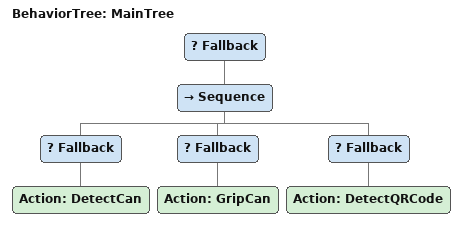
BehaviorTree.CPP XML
<root main_tree_to_execute = "MainTree">
    <BehaviorTree ID="MainTree">
        <Fallback>
            <Sequence>
                <Fallback>
                    <Action ID="DetectCan"/>
                </Fallback>
                <Fallback>
                    <Action ID="GripCan"/>
                </Fallback>
                <Fallback>
                    <Action ID="DetectQRCode"/>
                </Fallback>
            </Sequence>
        </Fallback>
    </BehaviorTree>
</root>
